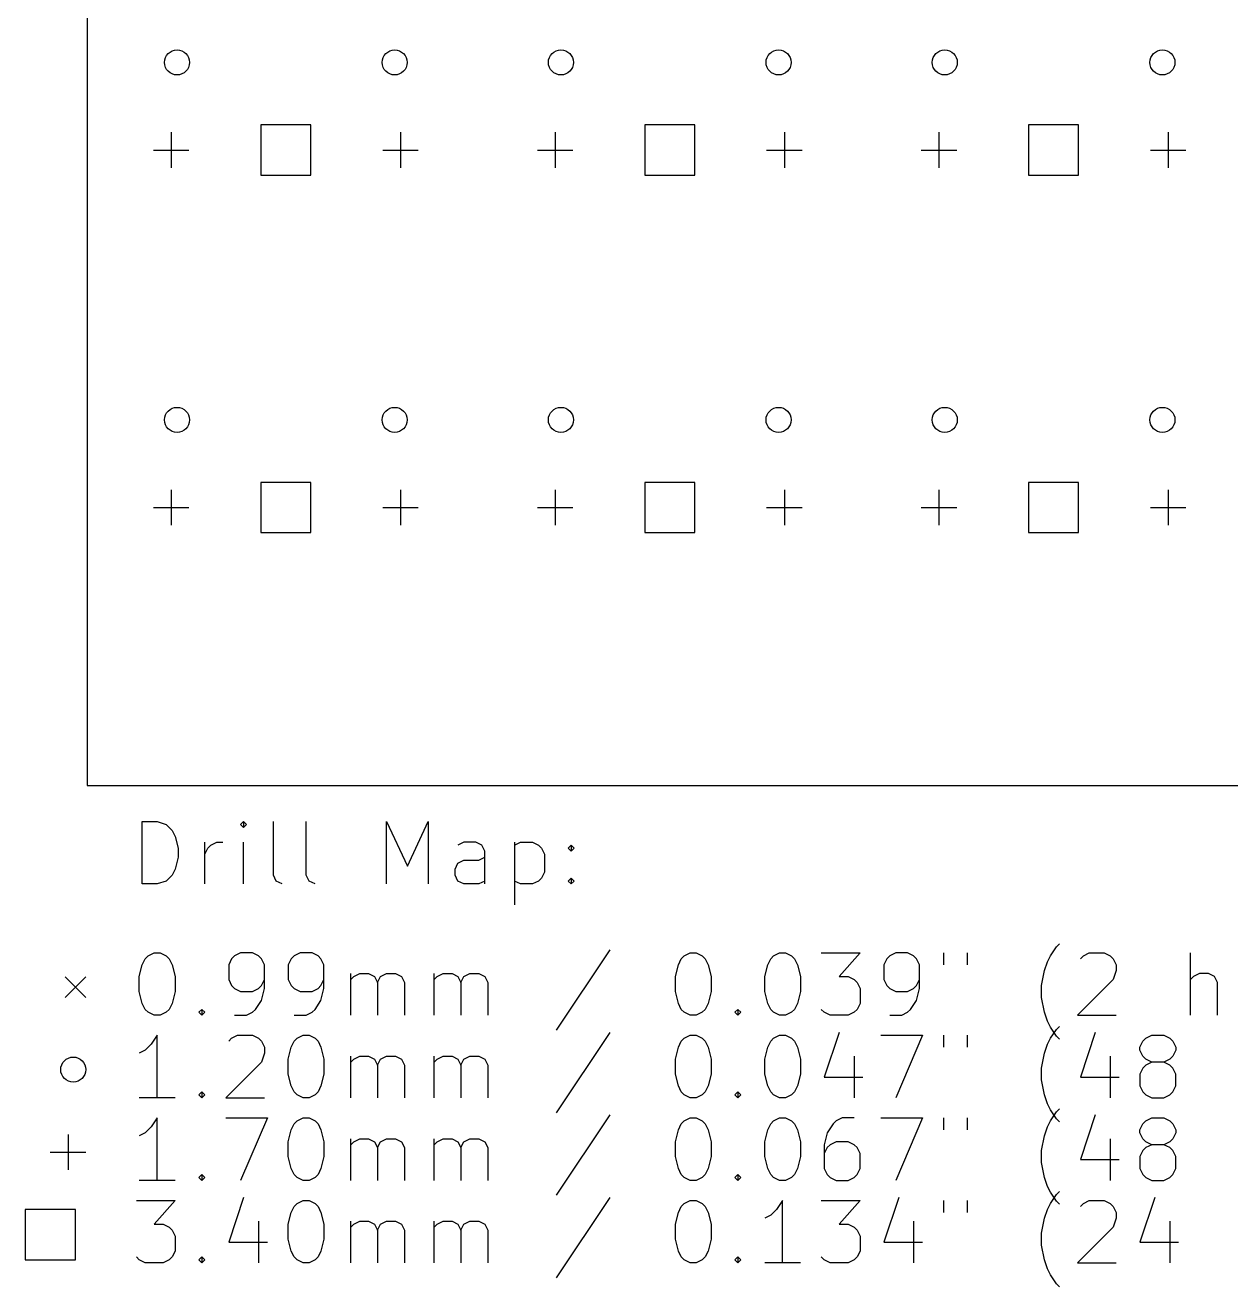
# Model space of a CAD drawing. Extents: x 17 to 135, y -142 to -23.
# Drawn here: x 17.3 to 75.2, y -141.5 to -81 of the extents above; entities that cross this region are included whole.
import ezdxf

# ---------------------------------------------------------------- set-up
doc = ezdxf.new("R2010")
doc.units = 0
doc.header["$MEASUREMENT"] = 0
doc.layers.add('BLACK', color=7, linetype='CONTINUOUS')

msp = doc.modelspace()

# ---------------------------------------------------------------- linework, layer by layer
at = {"layer": 'Black'}
for p, q in [((20.32, -43.815), (20.32, -117.475)), ((31.0471, -85.7929), (28.6429, -85.7929)), ((28.6429, -85.7929), (28.6429, -88.1971)), ((31.0471, -88.1971), (31.0471, -85.7929)), ((49.4621, -85.7929), (47.0579, -85.7929)), ((47.0579, -85.7929), (47.0579, -88.1971)), ((49.4621, -88.1971), (49.4621, -85.7929)), ((67.8771, -85.7929), (65.4729, -85.7929)), ((65.4729, -85.7929), (65.4729, -88.1971)), ((67.8771, -88.1971), (67.8771, -85.7929)), ((24.345, -86.145), (24.345, -87.845)), ((35.345, -86.145), (35.345, -87.845)), ((42.76, -86.145), (42.76, -87.845)), ((53.76, -86.145), (53.76, -87.845)), ((61.175, -86.145), (61.175, -87.845)), ((72.175, -86.145), (72.175, -87.845)), ((23.495, -86.995), (25.195, -86.995)), ((34.495, -86.995), (36.195, -86.995)), ((41.91, -86.995), (43.61, -86.995)), ((52.91, -86.995), (54.61, -86.995)), ((60.325, -86.995), (62.025, -86.995)), ((71.325, -86.995), (73.025, -86.995)), ((28.6429, -88.1971), (31.0471, -88.1971)), ((47.0579, -88.1971), (49.4621, -88.1971)), ((65.4729, -88.1971), (67.8771, -88.1971)), ((24.345, -103.29), (24.345, -104.99)), ((31.0471, -102.938), (28.6429, -102.938)), ((28.6429, -102.938), (28.6429, -105.342)), ((31.0471, -105.342), (31.0471, -102.938)), ((35.345, -103.29), (35.345, -104.99)), ((42.76, -103.29), (42.76, -104.99)), ((49.4621, -102.938), (47.0579, -102.938)), ((47.0579, -102.938), (47.0579, -105.342)), ((49.4621, -105.342), (49.4621, -102.938)), ((53.76, -103.29), (53.76, -104.99)), ((61.175, -103.29), (61.175, -104.99)), ((67.8771, -102.938), (65.4729, -102.938)), ((65.4729, -102.938), (65.4729, -105.342)), ((67.8771, -105.342), (67.8771, -102.938)), ((72.175, -103.29), (72.175, -104.99)), ((23.495, -104.14), (25.195, -104.14)), ((34.495, -104.14), (36.195, -104.14)), ((41.91, -104.14), (43.61, -104.14)), ((52.91, -104.14), (54.61, -104.14)), ((60.325, -104.14), (62.025, -104.14)), ((71.325, -104.14), (73.025, -104.14)), ((28.6429, -105.342), (31.0471, -105.342)), ((47.0579, -105.342), (49.4621, -105.342)), ((65.4729, -105.342), (67.8771, -105.342)), ((20.32, -117.475), (134.62, -117.475)), ((22.9593, -122.207), (22.9593, -119.207)), ((22.9593, -119.207), (23.6736, -119.207)), ((23.6736, -119.207), (24.1021, -119.35)), ((27.8164, -119.207), (27.6736, -119.35)), ((27.9593, -119.35), (27.8164, -119.207)), ((27.8164, -119.207), (27.8164, -119.493)), ((29.245, -121.779), (29.245, -119.207)), ((30.8164, -121.779), (30.8164, -119.207)), ((34.6736, -122.207), (34.6736, -119.207)), ((34.6736, -119.207), (35.6736, -121.35)), ((35.6736, -121.35), (36.6736, -119.207)), ((36.6736, -119.207), (36.6736, -122.207)), ((24.1021, -119.35), (24.3879, -119.636)), ((24.3879, -119.636), (24.5307, -119.921)), ((27.6736, -119.35), (27.8164, -119.493)), ((27.8164, -119.493), (27.9593, -119.35)), ((24.5307, -119.921), (24.6736, -120.493)), ((25.9593, -122.207), (25.9593, -120.207)), ((26.1021, -120.493), (26.245, -120.35)), ((26.245, -120.35), (26.5307, -120.207)), ((26.5307, -120.207), (26.8164, -120.207)), ((27.8164, -122.207), (27.8164, -120.207)), ((38.3879, -120.207), (38.1021, -120.35)), ((38.9593, -120.207), (38.3879, -120.207)), ((39.245, -120.35), (38.9593, -120.207)), ((39.3879, -120.636), (39.245, -120.35)), ((40.8164, -120.207), (40.8164, -123.207)), ((40.8164, -120.35), (41.1021, -120.207)), ((41.1021, -120.207), (41.6736, -120.207)), ((41.6736, -120.207), (41.9593, -120.35)), ((41.9593, -120.35), (42.1021, -120.493)), ((43.3879, -120.493), (43.5307, -120.35)), ((43.5307, -120.35), (43.6736, -120.493)), ((43.5307, -120.35), (43.5307, -120.636)), ((24.6736, -120.921), (24.5307, -121.493)), ((24.6736, -120.493), (24.6736, -120.921)), ((25.9593, -120.779), (26.1021, -120.493)), ((39.1021, -121.064), (39.3879, -120.921)), ((39.3879, -122.207), (39.3879, -120.636)), ((42.1021, -120.493), (42.245, -120.779)), ((42.245, -120.779), (42.245, -121.636)), ((43.5307, -120.636), (43.3879, -120.493)), ((43.6736, -120.493), (43.5307, -120.636)), ((24.5307, -121.493), (24.3879, -121.779)), ((37.9593, -121.493), (38.1021, -121.207)), ((37.9593, -121.779), (37.9593, -121.493)), ((38.1021, -121.207), (38.3879, -121.064)), ((38.3879, -121.064), (39.1021, -121.064)), ((42.245, -121.636), (42.1021, -121.921)), ((23.6736, -122.207), (22.9593, -122.207)), ((24.1021, -122.064), (23.6736, -122.207)), ((24.3879, -121.779), (24.1021, -122.064)), ((29.3879, -122.064), (29.245, -121.779)), ((29.6736, -122.207), (29.3879, -122.064)), ((30.9593, -122.064), (30.8164, -121.779)), ((31.245, -122.207), (30.9593, -122.064)), ((38.1021, -122.064), (37.9593, -121.779)), ((38.3879, -122.207), (38.1021, -122.064)), ((39.1021, -122.207), (38.3879, -122.207)), ((39.3879, -122.064), (39.1021, -122.207)), ((41.1021, -122.207), (40.8164, -122.064)), ((41.6736, -122.207), (41.1021, -122.207)), ((41.9593, -122.064), (41.6736, -122.207)), ((42.1021, -121.921), (41.9593, -122.064)), ((43.3879, -122.064), (43.5307, -121.921)), ((43.5307, -122.207), (43.3879, -122.064)), ((43.5307, -121.921), (43.6736, -122.064)), ((43.5307, -121.921), (43.5307, -122.207)), ((43.6736, -122.064), (43.5307, -122.207)), ((66.5307, -125.65), (66.8164, -125.221)), ((66.8164, -125.221), (66.9593, -125.079)), ((22.9593, -126.079), (23.1021, -125.793)), ((23.1021, -125.793), (23.245, -125.65)), ((23.245, -125.65), (23.5307, -125.507)), ((23.5307, -125.507), (23.8164, -125.507)), ((23.8164, -125.507), (24.1021, -125.65)), ((24.1021, -125.65), (24.245, -125.793)), ((24.245, -125.793), (24.3879, -126.079)), ((27.245, -125.793), (27.1021, -126.079)), ((27.3879, -125.65), (27.245, -125.793)), ((27.6736, -125.507), (27.3879, -125.65)), ((28.245, -125.507), (27.6736, -125.507)), ((28.5307, -125.65), (28.245, -125.507)), ((28.6736, -125.793), (28.5307, -125.65)), ((28.8164, -126.079), (28.6736, -125.793)), ((30.1021, -125.793), (29.9593, -126.079)), ((30.245, -125.65), (30.1021, -125.793)), ((30.5307, -125.507), (30.245, -125.65)), ((31.1021, -125.507), (30.5307, -125.507)), ((31.3879, -125.65), (31.1021, -125.507)), ((31.5307, -125.793), (31.3879, -125.65)), ((31.6736, -126.079), (31.5307, -125.793)), ((45.3879, -125.364), (42.8164, -129.221)), ((48.6736, -126.079), (48.8164, -125.793)), ((48.8164, -125.793), (48.9593, -125.65)), ((48.9593, -125.65), (49.245, -125.507)), ((49.245, -125.507), (49.5307, -125.507)), ((49.5307, -125.507), (49.8164, -125.65)), ((49.8164, -125.65), (49.9593, -125.793)), ((49.9593, -125.793), (50.1021, -126.079)), ((52.9593, -126.079), (53.1021, -125.793)), ((53.1021, -125.793), (53.245, -125.65)), ((53.245, -125.65), (53.5307, -125.507)), ((53.5307, -125.507), (53.8164, -125.507)), ((53.8164, -125.507), (54.1021, -125.65)), ((54.1021, -125.65), (54.245, -125.793)), ((54.245, -125.793), (54.3879, -126.079)), ((55.5307, -125.507), (57.3879, -125.507)), ((57.3879, -125.507), (56.3879, -126.65)), ((58.6736, -125.793), (58.5307, -126.079)), ((58.8164, -125.65), (58.6736, -125.793)), ((59.1021, -125.507), (58.8164, -125.65)), ((59.6736, -125.507), (59.1021, -125.507)), ((59.9593, -125.65), (59.6736, -125.507)), ((60.1021, -125.793), (59.9593, -125.65)), ((60.245, -126.079), (60.1021, -125.793)), ((61.3879, -125.507), (61.3879, -126.079)), ((62.5307, -125.507), (62.5307, -126.079)), ((66.3879, -125.936), (66.5307, -125.65)), ((67.9593, -125.793), (68.1021, -125.65)), ((68.1021, -125.65), (68.3879, -125.507)), ((68.3879, -125.507), (69.1021, -125.507)), ((69.1021, -125.507), (69.3879, -125.65)), ((69.3879, -125.65), (69.5307, -125.793)), ((69.5307, -125.793), (69.6736, -126.079)), ((73.245, -128.507), (73.245, -125.507)), ((22.8164, -126.65), (22.9593, -126.079)), ((24.3879, -126.079), (24.5307, -126.65)), ((27.1021, -126.079), (27.1021, -126.793)), ((28.8164, -127.221), (28.8164, -126.079)), ((29.9593, -126.079), (29.9593, -126.793)), ((31.6736, -127.221), (31.6736, -126.079)), ((48.5307, -126.65), (48.6736, -126.079)), ((50.1021, -126.079), (50.245, -126.65)), ((52.8164, -126.65), (52.9593, -126.079)), ((54.3879, -126.079), (54.5307, -126.65)), ((58.5307, -126.079), (58.5307, -126.793)), ((60.245, -127.221), (60.245, -126.079)), ((66.1021, -127.079), (66.245, -126.364)), ((66.245, -126.364), (66.3879, -125.936)), ((69.6736, -126.364), (69.5307, -126.793)), ((69.6736, -126.079), (69.6736, -126.364)), ((19.2544, -126.655), (20.245, -127.645)), ((20.245, -126.655), (19.2544, -127.645)), ((22.8164, -127.364), (22.8164, -126.65)), ((24.5307, -126.65), (24.5307, -127.364)), ((27.1021, -126.793), (27.245, -127.079)), ((27.245, -127.079), (27.3879, -127.221)), ((28.5307, -127.221), (28.6736, -127.079)), ((28.6736, -127.079), (28.8164, -126.793)), ((29.9593, -126.793), (30.1021, -127.079)), ((30.1021, -127.079), (30.245, -127.221)), ((31.3879, -127.221), (31.5307, -127.079)), ((31.5307, -127.079), (31.6736, -126.793)), ((32.9593, -128.507), (32.9593, -126.507)), ((32.9593, -126.793), (33.1021, -126.65)), ((33.1021, -126.65), (33.3879, -126.507)), ((33.3879, -126.507), (33.8164, -126.507)), ((33.8164, -126.507), (34.1021, -126.65)), ((34.1021, -126.65), (34.245, -126.936)), ((34.245, -126.936), (34.3879, -126.65)), ((34.245, -126.936), (34.245, -128.507)), ((34.3879, -126.65), (34.6736, -126.507)), ((34.6736, -126.507), (35.1021, -126.507)), ((35.1021, -126.507), (35.3879, -126.65)), ((35.3879, -126.65), (35.5307, -126.936)), ((35.5307, -126.936), (35.5307, -128.507)), ((36.9593, -128.507), (36.9593, -126.507)), ((36.9593, -126.793), (37.1021, -126.65)), ((37.1021, -126.65), (37.3879, -126.507)), ((37.3879, -126.507), (37.8164, -126.507)), ((37.8164, -126.507), (38.1021, -126.65)), ((38.1021, -126.65), (38.245, -126.936)), ((38.245, -126.936), (38.3879, -126.65)), ((38.245, -126.936), (38.245, -128.507)), ((38.3879, -126.65), (38.6736, -126.507)), ((38.6736, -126.507), (39.1021, -126.507)), ((39.1021, -126.507), (39.3879, -126.65)), ((39.3879, -126.65), (39.5307, -126.936)), ((39.5307, -126.936), (39.5307, -128.507)), ((48.5307, -127.364), (48.5307, -126.65)), ((50.245, -126.65), (50.245, -127.364)), ((52.8164, -127.364), (52.8164, -126.65)), ((54.5307, -126.65), (54.5307, -127.364)), ((56.3879, -126.65), (56.8164, -126.65)), ((56.8164, -126.65), (57.1021, -126.793)), ((57.1021, -126.793), (57.245, -126.936)), ((57.245, -126.936), (57.3879, -127.221)), ((58.5307, -126.793), (58.6736, -127.079)), ((58.6736, -127.079), (58.8164, -127.221)), ((59.9593, -127.221), (60.1021, -127.079)), ((60.1021, -127.079), (60.245, -126.793)), ((66.1021, -127.65), (66.1021, -127.079)), ((69.5307, -126.793), (67.8164, -128.507)), ((73.3879, -126.65), (73.245, -126.793)), ((73.6736, -126.507), (73.3879, -126.65)), ((74.1021, -126.507), (73.6736, -126.507)), ((74.3879, -126.65), (74.1021, -126.507)), ((74.5307, -126.936), (74.3879, -126.65)), ((74.5307, -128.507), (74.5307, -126.936)), ((22.9593, -127.936), (22.8164, -127.364)), ((24.5307, -127.364), (24.3879, -127.936)), ((27.3879, -127.221), (27.6736, -127.364)), ((27.6736, -127.364), (28.245, -127.364)), ((28.245, -127.364), (28.5307, -127.221)), ((28.6736, -127.793), (28.8164, -127.221)), ((30.245, -127.221), (30.5307, -127.364)), ((30.5307, -127.364), (31.1021, -127.364)), ((31.1021, -127.364), (31.3879, -127.221)), ((31.5307, -127.793), (31.6736, -127.221)), ((48.6736, -127.936), (48.5307, -127.364)), ((50.245, -127.364), (50.1021, -127.936)), ((52.9593, -127.936), (52.8164, -127.364)), ((54.5307, -127.364), (54.3879, -127.936)), ((57.3879, -127.221), (57.3879, -127.936)), ((58.8164, -127.221), (59.1021, -127.364)), ((59.1021, -127.364), (59.6736, -127.364)), ((59.6736, -127.364), (59.9593, -127.221)), ((60.1021, -127.793), (60.245, -127.221)), ((66.245, -128.364), (66.1021, -127.65)), ((23.1021, -128.221), (22.9593, -127.936)), ((23.245, -128.364), (23.1021, -128.221)), ((24.245, -128.221), (24.1021, -128.364)), ((24.3879, -127.936), (24.245, -128.221)), ((25.6736, -128.364), (25.8164, -128.221)), ((25.8164, -128.221), (25.9593, -128.364)), ((25.8164, -128.221), (25.8164, -128.507)), ((28.245, -128.364), (28.3879, -128.221)), ((28.3879, -128.221), (28.6736, -127.793)), ((31.1021, -128.364), (31.245, -128.221)), ((31.245, -128.221), (31.5307, -127.793)), ((48.8164, -128.221), (48.6736, -127.936)), ((48.9593, -128.364), (48.8164, -128.221)), ((49.9593, -128.221), (49.8164, -128.364)), ((50.1021, -127.936), (49.9593, -128.221)), ((51.3879, -128.364), (51.5307, -128.221)), ((51.5307, -128.221), (51.6736, -128.364)), ((51.5307, -128.221), (51.5307, -128.507)), ((53.1021, -128.221), (52.9593, -127.936)), ((53.245, -128.364), (53.1021, -128.221)), ((54.245, -128.221), (54.1021, -128.364)), ((54.3879, -127.936), (54.245, -128.221)), ((55.6736, -128.364), (55.5307, -128.221)), ((57.245, -128.221), (57.1021, -128.364)), ((57.3879, -127.936), (57.245, -128.221)), ((59.6736, -128.364), (59.8164, -128.221)), ((59.8164, -128.221), (60.1021, -127.793)), ((23.5307, -128.507), (23.245, -128.364)), ((23.8164, -128.507), (23.5307, -128.507)), ((24.1021, -128.364), (23.8164, -128.507)), ((25.8164, -128.507), (25.6736, -128.364)), ((25.9593, -128.364), (25.8164, -128.507)), ((27.3879, -128.507), (27.9593, -128.507)), ((27.9593, -128.507), (28.245, -128.364)), ((30.245, -128.507), (30.8164, -128.507)), ((30.8164, -128.507), (31.1021, -128.364)), ((49.245, -128.507), (48.9593, -128.364)), ((49.5307, -128.507), (49.245, -128.507)), ((49.8164, -128.364), (49.5307, -128.507)), ((51.5307, -128.507), (51.3879, -128.364)), ((51.6736, -128.364), (51.5307, -128.507)), ((53.5307, -128.507), (53.245, -128.364)), ((53.8164, -128.507), (53.5307, -128.507)), ((54.1021, -128.364), (53.8164, -128.507)), ((55.9593, -128.507), (55.6736, -128.364)), ((56.8164, -128.507), (55.9593, -128.507)), ((57.1021, -128.364), (56.8164, -128.507)), ((58.8164, -128.507), (59.3879, -128.507)), ((59.3879, -128.507), (59.6736, -128.364)), ((66.3879, -128.793), (66.245, -128.364)), ((66.5307, -129.079), (66.3879, -128.793)), ((67.8164, -128.507), (69.6736, -128.507)), ((23.6736, -129.467), (23.3879, -129.896)), ((23.6736, -132.467), (23.6736, -129.467)), ((27.245, -129.61), (27.5307, -129.467)), ((27.5307, -129.467), (28.245, -129.467)), ((28.245, -129.467), (28.5307, -129.61)), ((30.3879, -129.61), (30.6736, -129.467)), ((30.6736, -129.467), (30.9593, -129.467)), ((30.9593, -129.467), (31.245, -129.61)), ((45.3879, -129.324), (42.8164, -133.181)), ((48.9593, -129.61), (49.245, -129.467)), ((49.245, -129.467), (49.5307, -129.467)), ((49.5307, -129.467), (49.8164, -129.61)), ((53.245, -129.61), (53.5307, -129.467)), ((53.5307, -129.467), (53.8164, -129.467)), ((53.8164, -129.467), (54.1021, -129.61)), ((56.3879, -129.324), (55.6736, -131.467)), ((58.3879, -129.467), (60.3879, -129.467)), ((60.3879, -129.467), (59.1021, -132.467)), ((61.3879, -129.467), (61.3879, -130.039)), ((62.5307, -129.467), (62.5307, -130.039)), ((66.8164, -129.507), (66.5307, -129.079)), ((66.5307, -129.61), (66.8164, -129.181)), ((66.8164, -129.181), (66.9593, -129.039)), ((66.9593, -129.65), (66.8164, -129.507)), ((68.6736, -129.324), (67.9593, -131.467)), ((71.1021, -129.61), (71.3879, -129.467)), ((71.3879, -129.467), (71.9593, -129.467)), ((71.9593, -129.467), (72.245, -129.61)), ((23.3879, -129.896), (23.1021, -130.181)), ((27.1021, -129.753), (27.245, -129.61)), ((28.5307, -129.61), (28.6736, -129.753)), ((28.6736, -129.753), (28.8164, -130.039)), ((28.8164, -130.039), (28.8164, -130.324)), ((29.9593, -130.61), (30.1021, -130.039)), ((30.1021, -130.039), (30.245, -129.753)), ((30.245, -129.753), (30.3879, -129.61)), ((31.245, -129.61), (31.3879, -129.753)), ((31.3879, -129.753), (31.5307, -130.039)), ((31.5307, -130.039), (31.6736, -130.61)), ((48.5307, -130.61), (48.6736, -130.039)), ((48.6736, -130.039), (48.8164, -129.753)), ((48.8164, -129.753), (48.9593, -129.61)), ((49.8164, -129.61), (49.9593, -129.753)), ((49.9593, -129.753), (50.1021, -130.039)), ((50.1021, -130.039), (50.245, -130.61)), ((52.8164, -130.61), (52.9593, -130.039)), ((52.9593, -130.039), (53.1021, -129.753)), ((53.1021, -129.753), (53.245, -129.61)), ((54.1021, -129.61), (54.245, -129.753)), ((54.245, -129.753), (54.3879, -130.039)), ((54.3879, -130.039), (54.5307, -130.61)), ((66.245, -130.324), (66.3879, -129.896)), ((66.3879, -129.896), (66.5307, -129.61)), ((70.8164, -130.039), (70.9593, -129.753)), ((70.8164, -130.181), (70.8164, -130.039)), ((70.9593, -129.753), (71.1021, -129.61)), ((72.245, -129.61), (72.3879, -129.753)), ((72.3879, -129.753), (72.5307, -130.039)), ((72.5307, -130.039), (72.5307, -130.181)), ((23.1021, -130.181), (22.8164, -130.324)), ((28.8164, -130.324), (28.6736, -130.753)), ((29.9593, -131.324), (29.9593, -130.61)), ((31.6736, -130.61), (31.6736, -131.324)), ((32.9593, -132.467), (32.9593, -130.467)), ((32.9593, -130.753), (33.1021, -130.61)), ((33.1021, -130.61), (33.3879, -130.467)), ((33.3879, -130.467), (33.8164, -130.467)), ((33.8164, -130.467), (34.1021, -130.61)), ((34.1021, -130.61), (34.245, -130.896)), ((34.245, -130.896), (34.3879, -130.61)), ((34.3879, -130.61), (34.6736, -130.467)), ((34.6736, -130.467), (35.1021, -130.467)), ((35.1021, -130.467), (35.3879, -130.61)), ((35.3879, -130.61), (35.5307, -130.896)), ((36.9593, -132.467), (36.9593, -130.467)), ((36.9593, -130.753), (37.1021, -130.61)), ((37.1021, -130.61), (37.3879, -130.467)), ((37.3879, -130.467), (37.8164, -130.467)), ((37.8164, -130.467), (38.1021, -130.61)), ((38.1021, -130.61), (38.245, -130.896)), ((38.245, -130.896), (38.3879, -130.61)), ((38.3879, -130.61), (38.6736, -130.467)), ((38.6736, -130.467), (39.1021, -130.467)), ((39.1021, -130.467), (39.3879, -130.61)), ((39.3879, -130.61), (39.5307, -130.896)), ((48.5307, -131.324), (48.5307, -130.61)), ((50.245, -130.61), (50.245, -131.324)), ((52.8164, -131.324), (52.8164, -130.61)), ((54.5307, -130.61), (54.5307, -131.324)), ((57.1021, -130.467), (57.1021, -132.467)), ((66.1021, -131.039), (66.245, -130.324)), ((69.3879, -130.467), (69.3879, -132.467)), ((70.9593, -130.467), (70.8164, -130.181)), ((71.1021, -130.61), (70.9593, -130.467)), ((71.3879, -130.753), (71.1021, -130.61)), ((72.245, -130.61), (71.9593, -130.753)), ((72.3879, -130.467), (72.245, -130.61)), ((72.5307, -130.181), (72.3879, -130.467)), ((28.6736, -130.753), (26.9593, -132.467)), ((30.1021, -131.896), (29.9593, -131.324)), ((31.6736, -131.324), (31.5307, -131.896)), ((34.245, -130.896), (34.245, -132.467)), ((35.5307, -130.896), (35.5307, -132.467)), ((38.245, -130.896), (38.245, -132.467)), ((39.5307, -130.896), (39.5307, -132.467)), ((48.6736, -131.896), (48.5307, -131.324)), ((50.245, -131.324), (50.1021, -131.896)), ((52.9593, -131.896), (52.8164, -131.324)), ((54.5307, -131.324), (54.3879, -131.896)), ((66.1021, -131.61), (66.1021, -131.039)), ((70.9593, -131.039), (70.8164, -131.324)), ((70.8164, -131.324), (70.8164, -131.896)), ((71.1021, -130.896), (70.9593, -131.039)), ((71.3879, -130.753), (71.1021, -130.896)), ((71.9593, -130.753), (71.3879, -130.753)), ((72.245, -130.896), (71.9593, -130.753)), ((72.3879, -131.039), (72.245, -130.896)), ((72.5307, -131.324), (72.3879, -131.039)), ((72.5307, -131.896), (72.5307, -131.324)), ((30.245, -132.181), (30.1021, -131.896)), ((31.5307, -131.896), (31.3879, -132.181)), ((48.8164, -132.181), (48.6736, -131.896)), ((50.1021, -131.896), (49.9593, -132.181)), ((53.1021, -132.181), (52.9593, -131.896)), ((54.3879, -131.896), (54.245, -132.181)), ((55.6736, -131.467), (57.5307, -131.467)), ((66.245, -132.324), (66.1021, -131.61)), ((67.9593, -131.467), (69.8164, -131.467)), ((70.8164, -131.896), (70.9593, -132.181)), ((72.3879, -132.181), (72.5307, -131.896)), ((24.5307, -132.467), (22.8164, -132.467)), ((25.6736, -132.324), (25.8164, -132.181)), ((25.8164, -132.467), (25.6736, -132.324)), ((25.8164, -132.181), (25.9593, -132.324)), ((25.8164, -132.181), (25.8164, -132.467)), ((25.9593, -132.324), (25.8164, -132.467)), ((26.9593, -132.467), (28.8164, -132.467)), ((30.3879, -132.324), (30.245, -132.181)), ((30.6736, -132.467), (30.3879, -132.324)), ((30.9593, -132.467), (30.6736, -132.467)), ((31.245, -132.324), (30.9593, -132.467)), ((31.3879, -132.181), (31.245, -132.324)), ((48.9593, -132.324), (48.8164, -132.181)), ((49.245, -132.467), (48.9593, -132.324)), ((49.5307, -132.467), (49.245, -132.467)), ((49.8164, -132.324), (49.5307, -132.467)), ((49.9593, -132.181), (49.8164, -132.324)), ((51.3879, -132.324), (51.5307, -132.181)), ((51.5307, -132.467), (51.3879, -132.324)), ((51.5307, -132.181), (51.6736, -132.324)), ((51.5307, -132.181), (51.5307, -132.467)), ((51.6736, -132.324), (51.5307, -132.467)), ((53.245, -132.324), (53.1021, -132.181)), ((53.5307, -132.467), (53.245, -132.324)), ((53.8164, -132.467), (53.5307, -132.467)), ((54.1021, -132.324), (53.8164, -132.467)), ((54.245, -132.181), (54.1021, -132.324)), ((66.3879, -132.753), (66.245, -132.324)), ((70.9593, -132.181), (71.1021, -132.324)), ((71.1021, -132.324), (71.3879, -132.467)), ((71.3879, -132.467), (71.9593, -132.467)), ((71.9593, -132.467), (72.245, -132.324)), ((72.245, -132.324), (72.3879, -132.181)), ((66.5307, -133.039), (66.3879, -132.753)), ((66.8164, -133.467), (66.5307, -133.039)), ((66.5307, -133.57), (66.8164, -133.141)), ((66.8164, -133.141), (66.9593, -132.999)), ((23.6736, -133.427), (23.3879, -133.856)), ((23.6736, -136.427), (23.6736, -133.427)), ((26.9593, -133.427), (28.9593, -133.427)), ((28.9593, -133.427), (27.6736, -136.427)), ((30.1021, -133.999), (30.245, -133.713)), ((30.245, -133.713), (30.3879, -133.57)), ((30.3879, -133.57), (30.6736, -133.427)), ((30.6736, -133.427), (30.9593, -133.427)), ((30.9593, -133.427), (31.245, -133.57)), ((31.245, -133.57), (31.3879, -133.713)), ((31.3879, -133.713), (31.5307, -133.999)), ((45.3879, -133.284), (42.8164, -137.141)), ((48.6736, -133.999), (48.8164, -133.713)), ((48.8164, -133.713), (48.9593, -133.57)), ((48.9593, -133.57), (49.245, -133.427)), ((49.245, -133.427), (49.5307, -133.427)), ((49.5307, -133.427), (49.8164, -133.57)), ((49.8164, -133.57), (49.9593, -133.713)), ((49.9593, -133.713), (50.1021, -133.999)), ((52.9593, -133.999), (53.1021, -133.713)), ((53.1021, -133.713), (53.245, -133.57)), ((53.245, -133.57), (53.5307, -133.427)), ((53.5307, -133.427), (53.8164, -133.427)), ((53.8164, -133.427), (54.1021, -133.57)), ((54.1021, -133.57), (54.245, -133.713)), ((54.245, -133.713), (54.3879, -133.999)), ((56.1021, -133.713), (55.8164, -134.141)), ((56.245, -133.57), (56.1021, -133.713)), ((56.5307, -133.427), (56.245, -133.57)), ((57.1021, -133.427), (56.5307, -133.427)), ((58.3879, -133.427), (60.3879, -133.427)), ((60.3879, -133.427), (59.1021, -136.427)), ((61.3879, -133.427), (61.3879, -133.999)), ((62.5307, -133.427), (62.5307, -133.999)), ((66.3879, -133.856), (66.5307, -133.57)), ((66.9593, -133.61), (66.8164, -133.467)), ((68.6736, -133.284), (67.9593, -135.427)), ((70.8164, -133.999), (70.9593, -133.713)), ((70.9593, -133.713), (71.1021, -133.57)), ((71.1021, -133.57), (71.3879, -133.427)), ((71.3879, -133.427), (71.9593, -133.427)), ((71.9593, -133.427), (72.245, -133.57)), ((72.245, -133.57), (72.3879, -133.713)), ((72.3879, -133.713), (72.5307, -133.999)), ((19.395, -134.22), (19.395, -135.92)), ((23.1021, -134.141), (22.8164, -134.284)), ((23.3879, -133.856), (23.1021, -134.141)), ((29.9593, -134.57), (30.1021, -133.999)), ((31.5307, -133.999), (31.6736, -134.57)), ((48.5307, -134.57), (48.6736, -133.999)), ((50.1021, -133.999), (50.245, -134.57)), ((52.8164, -134.57), (52.9593, -133.999)), ((54.3879, -133.999), (54.5307, -134.57)), ((55.8164, -134.141), (55.6736, -134.713)), ((66.1021, -134.999), (66.245, -134.284)), ((66.245, -134.284), (66.3879, -133.856)), ((70.8164, -134.141), (70.8164, -133.999)), ((70.9593, -134.427), (70.8164, -134.141)), ((72.5307, -134.141), (72.3879, -134.427)), ((72.5307, -133.999), (72.5307, -134.141)), ((29.9593, -135.284), (29.9593, -134.57)), ((31.6736, -134.57), (31.6736, -135.284)), ((32.9593, -136.427), (32.9593, -134.427)), ((32.9593, -134.713), (33.1021, -134.57)), ((33.1021, -134.57), (33.3879, -134.427)), ((33.3879, -134.427), (33.8164, -134.427)), ((33.8164, -134.427), (34.1021, -134.57)), ((34.1021, -134.57), (34.245, -134.856)), ((34.245, -134.856), (34.3879, -134.57)), ((34.245, -134.856), (34.245, -136.427)), ((34.3879, -134.57), (34.6736, -134.427)), ((34.6736, -134.427), (35.1021, -134.427)), ((35.1021, -134.427), (35.3879, -134.57)), ((35.3879, -134.57), (35.5307, -134.856)), ((35.5307, -134.856), (35.5307, -136.427)), ((36.9593, -136.427), (36.9593, -134.427)), ((36.9593, -134.713), (37.1021, -134.57)), ((37.1021, -134.57), (37.3879, -134.427)), ((37.3879, -134.427), (37.8164, -134.427)), ((37.8164, -134.427), (38.1021, -134.57)), ((38.1021, -134.57), (38.245, -134.856)), ((38.245, -134.856), (38.3879, -134.57)), ((38.245, -134.856), (38.245, -136.427)), ((38.3879, -134.57), (38.6736, -134.427)), ((38.6736, -134.427), (39.1021, -134.427)), ((39.1021, -134.427), (39.3879, -134.57)), ((39.3879, -134.57), (39.5307, -134.856)), ((39.5307, -134.856), (39.5307, -136.427)), ((48.5307, -135.284), (48.5307, -134.57)), ((50.245, -134.57), (50.245, -135.284)), ((52.8164, -135.284), (52.8164, -134.57)), ((54.5307, -134.57), (54.5307, -135.284)), ((55.6736, -134.713), (55.6736, -135.856)), ((55.8164, -134.856), (55.6736, -135.141)), ((55.9593, -134.713), (55.8164, -134.856)), ((56.245, -134.57), (55.9593, -134.713)), ((56.8164, -134.57), (56.245, -134.57)), ((57.1021, -134.713), (56.8164, -134.57)), ((57.245, -134.856), (57.1021, -134.713)), ((57.3879, -135.141), (57.245, -134.856)), ((69.3879, -134.427), (69.3879, -136.427)), ((71.1021, -134.57), (70.9593, -134.427)), ((71.1021, -134.856), (70.9593, -134.999)), ((71.3879, -134.713), (71.1021, -134.57)), ((71.3879, -134.713), (71.1021, -134.856)), ((71.9593, -134.713), (71.3879, -134.713)), ((72.245, -134.57), (71.9593, -134.713)), ((72.245, -134.856), (71.9593, -134.713)), ((72.3879, -134.427), (72.245, -134.57)), ((72.3879, -134.999), (72.245, -134.856)), ((18.545, -135.07), (20.245, -135.07)), ((30.1021, -135.856), (29.9593, -135.284)), ((31.6736, -135.284), (31.5307, -135.856)), ((48.6736, -135.856), (48.5307, -135.284)), ((50.245, -135.284), (50.1021, -135.856)), ((52.9593, -135.856), (52.8164, -135.284)), ((54.5307, -135.284), (54.3879, -135.856)), ((57.3879, -135.856), (57.3879, -135.141)), ((66.1021, -135.57), (66.1021, -134.999)), ((67.9593, -135.427), (69.8164, -135.427)), ((70.9593, -134.999), (70.8164, -135.284)), ((70.8164, -135.284), (70.8164, -135.856)), ((72.5307, -135.284), (72.3879, -134.999)), ((72.5307, -135.856), (72.5307, -135.284)), ((25.6736, -136.284), (25.8164, -136.141)), ((25.8164, -136.141), (25.9593, -136.284)), ((25.8164, -136.141), (25.8164, -136.427)), ((30.245, -136.141), (30.1021, -135.856)), ((30.3879, -136.284), (30.245, -136.141)), ((31.3879, -136.141), (31.245, -136.284)), ((31.5307, -135.856), (31.3879, -136.141)), ((48.8164, -136.141), (48.6736, -135.856)), ((48.9593, -136.284), (48.8164, -136.141)), ((49.9593, -136.141), (49.8164, -136.284)), ((50.1021, -135.856), (49.9593, -136.141)), ((51.3879, -136.284), (51.5307, -136.141)), ((51.5307, -136.141), (51.6736, -136.284)), ((51.5307, -136.141), (51.5307, -136.427)), ((53.1021, -136.141), (52.9593, -135.856)), ((53.245, -136.284), (53.1021, -136.141)), ((54.245, -136.141), (54.1021, -136.284)), ((54.3879, -135.856), (54.245, -136.141)), ((55.6736, -135.856), (55.8164, -136.141)), ((55.8164, -136.141), (55.9593, -136.284)), ((57.1021, -136.284), (57.245, -136.141)), ((57.245, -136.141), (57.3879, -135.856)), ((66.245, -136.284), (66.1021, -135.57)), ((70.8164, -135.856), (70.9593, -136.141)), ((70.9593, -136.141), (71.1021, -136.284)), ((72.245, -136.284), (72.3879, -136.141)), ((72.3879, -136.141), (72.5307, -135.856)), ((24.5307, -136.427), (22.8164, -136.427)), ((25.8164, -136.427), (25.6736, -136.284)), ((25.9593, -136.284), (25.8164, -136.427)), ((30.6736, -136.427), (30.3879, -136.284)), ((30.9593, -136.427), (30.6736, -136.427)), ((31.245, -136.284), (30.9593, -136.427)), ((49.245, -136.427), (48.9593, -136.284)), ((49.5307, -136.427), (49.245, -136.427)), ((49.8164, -136.284), (49.5307, -136.427)), ((51.5307, -136.427), (51.3879, -136.284)), ((51.6736, -136.284), (51.5307, -136.427)), ((53.5307, -136.427), (53.245, -136.284)), ((53.8164, -136.427), (53.5307, -136.427)), ((54.1021, -136.284), (53.8164, -136.427)), ((55.9593, -136.284), (56.245, -136.427)), ((56.245, -136.427), (56.8164, -136.427)), ((56.8164, -136.427), (57.1021, -136.284)), ((66.3879, -136.713), (66.245, -136.284)), ((66.5307, -136.999), (66.3879, -136.713)), ((71.1021, -136.284), (71.3879, -136.427)), ((71.3879, -136.427), (71.9593, -136.427)), ((71.9593, -136.427), (72.245, -136.284)), ((27.8164, -137.244), (27.1021, -139.387)), ((45.3879, -137.244), (42.8164, -141.101)), ((59.245, -137.244), (58.5307, -139.387)), ((66.8164, -137.427), (66.5307, -136.999)), ((66.5307, -137.53), (66.8164, -137.101)), ((66.8164, -137.101), (66.9593, -136.959)), ((71.5307, -137.244), (70.8164, -139.387)), ((19.7471, -137.828), (17.3429, -137.828)), ((17.3429, -137.828), (17.3429, -140.232)), ((19.7471, -140.232), (19.7471, -137.828)), ((22.6736, -137.387), (24.5307, -137.387)), ((24.5307, -137.387), (23.5307, -138.53)), ((29.9593, -138.53), (30.1021, -137.959)), ((30.1021, -137.959), (30.245, -137.673)), ((30.245, -137.673), (30.3879, -137.53)), ((30.3879, -137.53), (30.6736, -137.387)), ((30.6736, -137.387), (30.9593, -137.387)), ((30.9593, -137.387), (31.245, -137.53)), ((31.245, -137.53), (31.3879, -137.673)), ((31.3879, -137.673), (31.5307, -137.959)), ((31.5307, -137.959), (31.6736, -138.53)), ((48.5307, -138.53), (48.6736, -137.959)), ((48.6736, -137.959), (48.8164, -137.673)), ((48.8164, -137.673), (48.9593, -137.53)), ((48.9593, -137.53), (49.245, -137.387)), ((49.245, -137.387), (49.5307, -137.387)), ((49.5307, -137.387), (49.8164, -137.53)), ((49.8164, -137.53), (49.9593, -137.673)), ((49.9593, -137.673), (50.1021, -137.959)), ((50.1021, -137.959), (50.245, -138.53)), ((53.3879, -137.816), (53.1021, -138.101)), ((53.6736, -137.387), (53.3879, -137.816)), ((53.6736, -140.387), (53.6736, -137.387)), ((55.5307, -137.387), (57.3879, -137.387)), ((57.3879, -137.387), (56.3879, -138.53)), ((61.3879, -137.387), (61.3879, -137.959)), ((62.5307, -137.387), (62.5307, -137.959)), ((66.245, -138.244), (66.3879, -137.816)), ((66.3879, -137.816), (66.5307, -137.53)), ((66.9593, -137.57), (66.8164, -137.427)), ((67.9593, -137.673), (68.1021, -137.53)), ((68.1021, -137.53), (68.3879, -137.387)), ((68.3879, -137.387), (69.1021, -137.387)), ((69.1021, -137.387), (69.3879, -137.53)), ((69.3879, -137.53), (69.5307, -137.673)), ((69.5307, -137.673), (69.6736, -137.959)), ((69.6736, -137.959), (69.6736, -138.244)), ((23.5307, -138.53), (23.9593, -138.53)), ((23.9593, -138.53), (24.245, -138.673)), ((28.5307, -138.387), (28.5307, -140.387)), ((29.9593, -139.244), (29.9593, -138.53)), ((31.6736, -138.53), (31.6736, -139.244)), ((32.9593, -140.387), (32.9593, -138.387)), ((32.9593, -138.673), (33.1021, -138.53)), ((33.1021, -138.53), (33.3879, -138.387)), ((33.3879, -138.387), (33.8164, -138.387)), ((33.8164, -138.387), (34.1021, -138.53)), ((34.1021, -138.53), (34.245, -138.816)), ((34.245, -138.816), (34.3879, -138.53)), ((34.3879, -138.53), (34.6736, -138.387)), ((34.6736, -138.387), (35.1021, -138.387)), ((35.1021, -138.387), (35.3879, -138.53)), ((35.3879, -138.53), (35.5307, -138.816)), ((36.9593, -140.387), (36.9593, -138.387)), ((36.9593, -138.673), (37.1021, -138.53)), ((37.1021, -138.53), (37.3879, -138.387)), ((37.3879, -138.387), (37.8164, -138.387)), ((37.8164, -138.387), (38.1021, -138.53)), ((38.1021, -138.53), (38.245, -138.816)), ((38.245, -138.816), (38.3879, -138.53)), ((38.3879, -138.53), (38.6736, -138.387)), ((38.6736, -138.387), (39.1021, -138.387)), ((39.1021, -138.387), (39.3879, -138.53)), ((39.3879, -138.53), (39.5307, -138.816)), ((48.5307, -139.244), (48.5307, -138.53)), ((50.245, -138.53), (50.245, -139.244)), ((53.1021, -138.101), (52.8164, -138.244)), ((56.3879, -138.53), (56.8164, -138.53)), ((56.8164, -138.53), (57.1021, -138.673)), ((59.9593, -138.387), (59.9593, -140.387)), ((66.1021, -138.959), (66.245, -138.244)), ((69.6736, -138.244), (69.5307, -138.673)), ((72.245, -138.387), (72.245, -140.387)), ((24.245, -138.673), (24.3879, -138.816)), ((24.3879, -138.816), (24.5307, -139.101)), ((24.5307, -139.101), (24.5307, -139.816)), ((34.245, -138.816), (34.245, -140.387)), ((35.5307, -138.816), (35.5307, -140.387)), ((38.245, -138.816), (38.245, -140.387)), ((39.5307, -138.816), (39.5307, -140.387)), ((57.1021, -138.673), (57.245, -138.816)), ((57.245, -138.816), (57.3879, -139.101)), ((57.3879, -139.101), (57.3879, -139.816)), ((66.1021, -139.53), (66.1021, -138.959)), ((69.5307, -138.673), (67.8164, -140.387)), ((27.1021, -139.387), (28.9593, -139.387)), ((30.1021, -139.816), (29.9593, -139.244)), ((31.6736, -139.244), (31.5307, -139.816)), ((48.6736, -139.816), (48.5307, -139.244)), ((50.245, -139.244), (50.1021, -139.816)), ((58.5307, -139.387), (60.3879, -139.387)), ((66.245, -140.244), (66.1021, -139.53)), ((70.8164, -139.387), (72.6736, -139.387)), ((17.3429, -140.232), (19.7471, -140.232)), ((22.8164, -140.244), (22.6736, -140.101)), ((23.1021, -140.387), (22.8164, -140.244)), ((23.9593, -140.387), (23.1021, -140.387)), ((24.245, -140.244), (23.9593, -140.387)), ((24.3879, -140.101), (24.245, -140.244)), ((24.5307, -139.816), (24.3879, -140.101)), ((25.6736, -140.244), (25.8164, -140.101)), ((25.8164, -140.387), (25.6736, -140.244)), ((25.8164, -140.101), (25.9593, -140.244)), ((25.8164, -140.101), (25.8164, -140.387)), ((25.9593, -140.244), (25.8164, -140.387)), ((30.245, -140.101), (30.1021, -139.816)), ((30.3879, -140.244), (30.245, -140.101)), ((30.6736, -140.387), (30.3879, -140.244)), ((30.9593, -140.387), (30.6736, -140.387)), ((31.245, -140.244), (30.9593, -140.387)), ((31.3879, -140.101), (31.245, -140.244)), ((31.5307, -139.816), (31.3879, -140.101)), ((48.8164, -140.101), (48.6736, -139.816)), ((48.9593, -140.244), (48.8164, -140.101)), ((49.245, -140.387), (48.9593, -140.244)), ((49.5307, -140.387), (49.245, -140.387)), ((49.8164, -140.244), (49.5307, -140.387)), ((49.9593, -140.101), (49.8164, -140.244)), ((50.1021, -139.816), (49.9593, -140.101)), ((51.3879, -140.244), (51.5307, -140.101)), ((51.5307, -140.387), (51.3879, -140.244)), ((51.5307, -140.101), (51.6736, -140.244)), ((51.5307, -140.101), (51.5307, -140.387)), ((51.6736, -140.244), (51.5307, -140.387)), ((54.5307, -140.387), (52.8164, -140.387)), ((55.6736, -140.244), (55.5307, -140.101)), ((55.9593, -140.387), (55.6736, -140.244)), ((56.8164, -140.387), (55.9593, -140.387)), ((57.1021, -140.244), (56.8164, -140.387)), ((57.245, -140.101), (57.1021, -140.244)), ((57.3879, -139.816), (57.245, -140.101)), ((66.3879, -140.673), (66.245, -140.244)), ((67.8164, -140.387), (69.6736, -140.387)), ((66.5307, -140.959), (66.3879, -140.673)), ((66.8164, -141.387), (66.5307, -140.959)), ((66.9593, -141.53), (66.8164, -141.387))]:
    msp.add_line(p, q, dxfattribs=at)
for centre in [(24.625, -82.795), (35.065, -82.795), (43.04, -82.795), (53.48, -82.795), (61.455, -82.795), (71.895, -82.795), (24.625, -99.94), (35.065, -99.94), (43.04, -99.94), (53.48, -99.94), (61.455, -99.94), (71.895, -99.94), (19.645, -131.11)]:
    msp.add_circle(centre, 0.6, dxfattribs=at)

doc.saveas('drawing.dxf')
